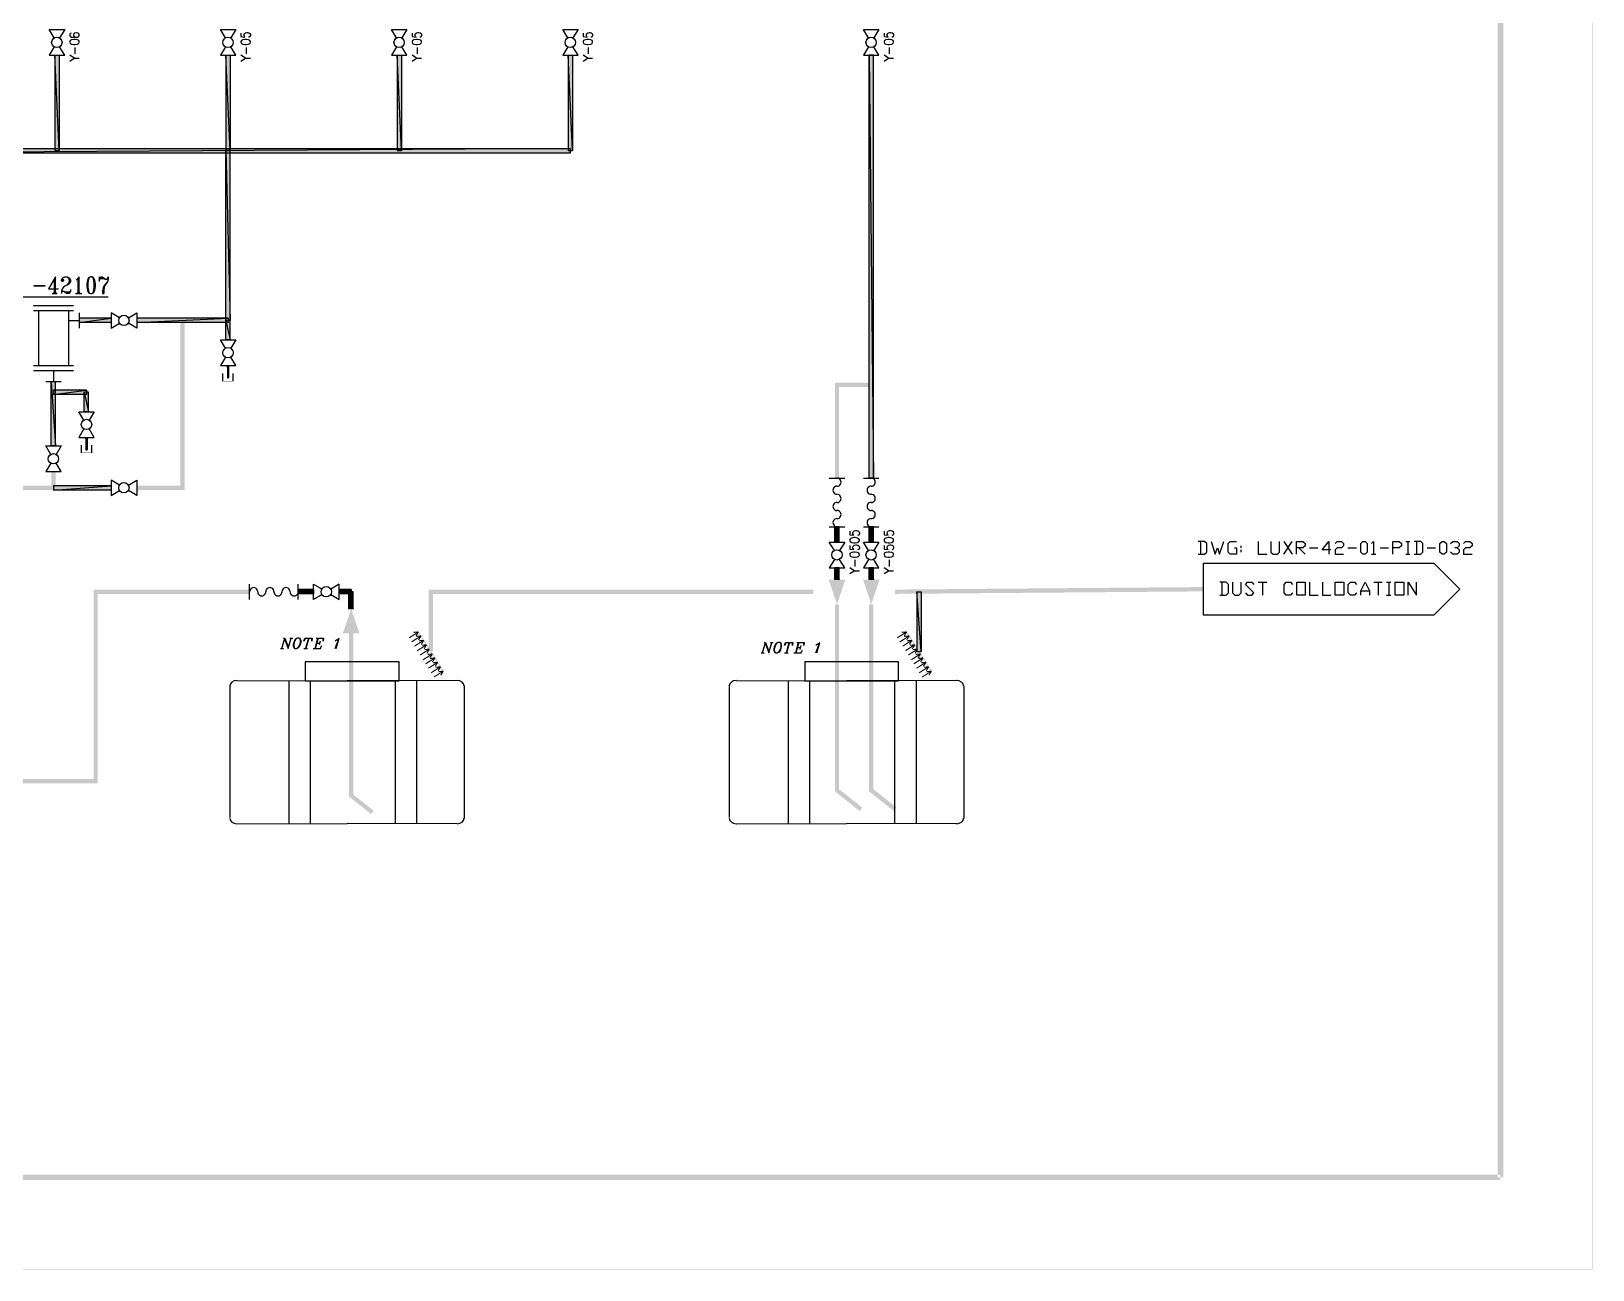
# Model space of a CAD drawing. Header units: inches. Extents: x 1 to 908, y 1 to 642.
# Drawn here: x 543.2 to 908.1, y 0.5 to 290 of the extents above; entities that cross this region are included whole.
import ezdxf

# ---------------------------------------------------------------- set-up
doc = ezdxf.new("R2010")
doc.units = ezdxf.units.IN
doc.header["$MEASUREMENT"] = 0
doc.layers.add('PDF_Geometry', color=7, linetype='Continuous')
doc.layers.add('PDF_Solid Fills', color=30, linetype='Continuous')

msp = doc.modelspace()

# ---------------------------------------------------------------- hatches: boundary and pattern name
at = {"layer": 'PDF_Solid Fills', "transparency": 33554559}
h = msp.add_hatch(color=7, dxfattribs=at)
h.paths.add_polyline_path([(907.93, 642.15), (907.93, 0.73), (908.12, 642.15)])
h.paths.add_polyline_path([(907.93, 0.73), (908.12, 642.15), (908.12, 0.54)])
h = msp.add_hatch(color=7, dxfattribs=at)
h.paths.add_polyline_path([(886.53, 21.48), (886.53, 22.77), (21.7, 21.48)])
h.paths.add_polyline_path([(886.53, 22.77), (21.7, 21.48), (23, 22.77)])
h.paths.add_polyline_path([(21.7, 21.48), (23, 22.77), (21.7, 621.21)])
h.paths.add_polyline_path([(23, 22.77), (21.7, 621.21), (23, 619.92)])
h.paths.add_polyline_path([(21.7, 621.21), (23, 619.92), (887.18, 621.21)])
h.paths.add_polyline_path([(23, 619.92), (887.18, 621.21), (885.89, 619.92)])
h.paths.add_polyline_path([(887.18, 621.21), (885.89, 619.92), (887.18, 22.12)])
h.paths.add_polyline_path([(885.89, 619.92), (887.18, 22.12), (885.89, 22.12)])
h = msp.add_hatch(color=256, dxfattribs=at)
h.paths.add_polyline_path([(548.69, 262.08), (549.7, 262.08), (548.69, 284.37)])
h.paths.add_polyline_path([(549.7, 262.08), (548.69, 284.37), (549.7, 284.37)])
h = msp.add_hatch(color=256, dxfattribs=at)
h.paths.add_polyline_path([(588.69, 262.08), (589.69, 262.08), (588.69, 284.37)])
h.paths.add_polyline_path([(589.69, 262.08), (588.69, 284.37), (589.69, 284.37)])
h = msp.add_hatch(color=256, dxfattribs=at)
h.paths.add_polyline_path([(628.69, 262.08), (629.69, 262.08), (628.69, 284.37)])
h.paths.add_polyline_path([(629.69, 262.08), (628.69, 284.37), (629.69, 284.37)])
h = msp.add_hatch(color=256, dxfattribs=at)
h.paths.add_polyline_path([(668.68, 262.08), (669.69, 262.08), (668.68, 284.37)])
h.paths.add_polyline_path([(669.69, 262.08), (668.68, 284.37), (669.69, 284.37)])
h = msp.add_hatch(color=256, dxfattribs=at)
h.paths.add_polyline_path([(740.01, 284.37), (739, 284.37), (740.01, 185.54)])
h.paths.add_polyline_path([(739, 284.37), (740.01, 185.54), (739, 185.54)])
h = msp.add_hatch(color=256, dxfattribs=at)
h.paths.add_polyline_path([(669.17, 261.56), (669.17, 262.56), (509.18, 261.56)])
h.paths.add_polyline_path([(669.17, 262.56), (509.18, 261.56), (509.18, 262.56)])
h = msp.add_hatch(color=256, dxfattribs=at)
h.paths.add_polyline_path([(589.69, 262.08), (588.69, 262.08), (589.69, 222.37)])
h.paths.add_polyline_path([(588.69, 262.08), (589.69, 222.37), (588.69, 222.37)])
h.paths.add_polyline_path([(589.69, 222.37), (588.69, 222.37), (589.69, 217.84)])
h.paths.add_polyline_path([(588.69, 222.37), (589.69, 217.84), (588.69, 217.84)])
h = msp.add_hatch(color=256, dxfattribs=at)
h.paths.add_polyline_path([(554.39, 222.89), (554.39, 221.88), (561.83, 222.89)])
h.paths.add_polyline_path([(554.39, 221.88), (561.83, 222.89), (561.83, 221.88)])
h = msp.add_hatch(color=256, dxfattribs=at)
h.paths.add_polyline_path([(567.85, 222.89), (567.85, 221.88), (589.17, 222.89)])
h.paths.add_polyline_path([(567.85, 221.88), (589.17, 222.89), (589.17, 221.88)])
h = msp.add_hatch(color=256, dxfattribs=at)
h.paths.add_polyline_path([(567.85, 183.76), (567.85, 182.76), (578.01, 183.76)])
h.paths.add_polyline_path([(567.85, 182.76), (578.01, 183.76), (579.01, 182.76)])
h.paths.add_polyline_path([(578.01, 183.76), (579.01, 182.76), (578.01, 222.37)])
h.paths.add_polyline_path([(579.01, 182.76), (578.01, 222.37), (579.01, 222.37)])
h = msp.add_hatch(color=256, dxfattribs=at)
h.paths.add_polyline_path([(589.05, 208.97), (589.3, 208.97), (589.05, 211.82)])
h.paths.add_polyline_path([(589.3, 208.97), (589.05, 211.82), (589.3, 211.82)])
h = msp.add_hatch(color=256, dxfattribs=at)
h.paths.add_polyline_path([(548.85, 208.07), (547.85, 208.07), (548.85, 193.05)])
h.paths.add_polyline_path([(547.85, 208.07), (548.85, 193.05), (547.85, 193.05)])
h = msp.add_hatch(color=7, dxfattribs=at)
h.paths.add_polyline_path([(590.44, 210.01), (590.31, 210.01), (590.44, 208.13)])
h.paths.add_polyline_path([(590.31, 210.01), (590.44, 208.13), (590.31, 208.26)])
h.paths.add_polyline_path([(590.44, 208.13), (590.31, 208.26), (587.91, 208.13)])
h.paths.add_polyline_path([(590.31, 208.26), (587.91, 208.13), (588.04, 208.26)])
h.paths.add_polyline_path([(587.91, 208.13), (588.04, 208.26), (587.91, 210.01)])
h.paths.add_polyline_path([(588.04, 208.26), (587.91, 210.01), (588.04, 210.01)])
h = msp.add_hatch(color=256, dxfattribs=at)
h.paths.add_polyline_path([(548.37, 206.09), (548.37, 205.09), (556.1, 206.09)])
h.paths.add_polyline_path([(548.37, 205.09), (556.1, 206.09), (556.1, 205.09)])
h = msp.add_hatch(color=256, dxfattribs=at)
h.paths.add_polyline_path([(556.59, 205.61), (555.58, 205.61), (556.59, 201.04)])
h.paths.add_polyline_path([(555.58, 205.61), (556.59, 201.04), (555.58, 201.04)])
h = msp.add_hatch(color=256, dxfattribs=at)
h.paths.add_polyline_path([(739.49, 206.8), (739.49, 207.81), (731.98, 206.8)])
h.paths.add_polyline_path([(739.49, 207.81), (731.98, 206.8), (731.01, 207.81)])
h.paths.add_polyline_path([(731.98, 206.8), (731.01, 207.81), (731.98, 185.54)])
h.paths.add_polyline_path([(731.01, 207.81), (731.98, 185.54), (731.01, 185.54)])
h = msp.add_hatch(color=256, dxfattribs=at)
h.paths.add_polyline_path([(555.97, 192.18), (556.23, 192.18), (555.97, 195.06)])
h.paths.add_polyline_path([(556.23, 192.18), (555.97, 195.06), (556.23, 195.06)])
h = msp.add_hatch(color=7, dxfattribs=at)
h.paths.add_polyline_path([(557.36, 193.21), (557.24, 193.21), (557.36, 191.37)])
h.paths.add_polyline_path([(557.24, 193.21), (557.36, 191.37), (557.24, 191.47)])
h.paths.add_polyline_path([(557.36, 191.37), (557.24, 191.47), (554.84, 191.37)])
h.paths.add_polyline_path([(557.24, 191.47), (554.84, 191.37), (554.97, 191.47)])
h.paths.add_polyline_path([(554.84, 191.37), (554.97, 191.47), (554.84, 193.21)])
h.paths.add_polyline_path([(554.97, 191.47), (554.84, 193.21), (554.97, 193.21)])
h = msp.add_hatch(color=256, dxfattribs=at)
h.paths.add_polyline_path([(548.85, 187.06), (547.85, 187.06), (548.85, 182.76)])
h.paths.add_polyline_path([(547.85, 187.06), (548.85, 182.76), (547.85, 183.76)])
h.paths.add_polyline_path([(548.85, 182.76), (547.85, 183.76), (535.65, 182.76)])
h.paths.add_polyline_path([(547.85, 183.76), (535.65, 182.76), (535.65, 183.76)])
h = msp.add_hatch(color=256, dxfattribs=at)
h.paths.add_polyline_path([(548.37, 183.76), (548.37, 182.76), (561.83, 183.76)])
h.paths.add_polyline_path([(548.37, 182.76), (561.83, 183.76), (561.83, 182.76)])
h = msp.add_hatch(color=256, dxfattribs=at)
h.paths.add_polyline_path([(731.98, 174.19), (731.01, 174.19), (731.98, 170.59)])
h.paths.add_polyline_path([(731.01, 174.19), (731.98, 170.59), (731.01, 170.59)])
h = msp.add_hatch(color=256, dxfattribs=at)
h.paths.add_polyline_path([(740.01, 174.19), (739, 174.19), (740.01, 170.59)])
h.paths.add_polyline_path([(739, 174.19), (740.01, 170.59), (739, 170.59)])
h = msp.add_hatch(color=256, dxfattribs=at)
h.paths.add_polyline_path([(731.98, 164.57), (731.01, 164.57), (731.98, 161.82)])
h.paths.add_polyline_path([(731.01, 164.57), (731.98, 161.82), (731.01, 161.82)])
h = msp.add_hatch(color=256, dxfattribs=at)
h.paths.add_polyline_path([(740.01, 164.57), (739, 164.57), (740.01, 161.82)])
h.paths.add_polyline_path([(739, 164.57), (740.01, 161.82), (739, 161.82)])
h = msp.add_hatch(color=256, dxfattribs=at)
h.paths.add_polyline_path([(594.22, 158.49), (594.22, 159.49), (558.72, 158.49)])
h.paths.add_polyline_path([(594.22, 159.49), (558.72, 158.49), (557.75, 159.49)])
h.paths.add_polyline_path([(558.72, 158.49), (557.75, 159.49), (558.72, 114.25)])
h.paths.add_polyline_path([(557.75, 159.49), (558.72, 114.25), (557.75, 115.26)])
h.paths.add_polyline_path([(558.72, 114.25), (557.75, 115.26), (414.11, 114.25)])
h.paths.add_polyline_path([(557.75, 115.26), (414.11, 114.25), (415.11, 115.26)])
h.paths.add_polyline_path([(414.11, 114.25), (415.11, 115.26), (414.11, 124.77)])
h.paths.add_polyline_path([(415.11, 115.26), (414.11, 124.77), (415.11, 124.77)])
h = msp.add_hatch(color=256, dxfattribs=at)
h.paths.add_polyline_path([(605.58, 159.49), (605.58, 158.49), (609.17, 159.49)])
h.paths.add_polyline_path([(605.58, 158.49), (609.17, 159.49), (609.17, 158.49)])
h = msp.add_hatch(color=256, dxfattribs=at)
h.paths.add_polyline_path([(615.16, 159.49), (615.16, 158.49), (617.94, 159.49)])
h.paths.add_polyline_path([(615.16, 158.49), (617.94, 159.49), (617.94, 158.49)])
h = msp.add_hatch(color=256, dxfattribs=at)
h.paths.add_polyline_path([(618.43, 158.98), (617.43, 158.98), (618.43, 155.03)])
h.paths.add_polyline_path([(617.43, 158.98), (618.43, 155.03), (617.43, 155.03)])
h = msp.add_hatch(color=40, dxfattribs=at)
h.paths.add_polyline_path([(636.07, 145.03), (637.07, 145.03), (636.07, 159.49)])
h.paths.add_polyline_path([(637.07, 145.03), (636.07, 159.49), (637.07, 158.49)])
h.paths.add_polyline_path([(636.07, 159.49), (637.07, 158.49), (725.96, 159.49)])
h.paths.add_polyline_path([(637.07, 158.49), (725.96, 159.49), (725.96, 158.49)])
h = msp.add_hatch(color=40, dxfattribs=at)
h.paths.add_polyline_path([(745.02, 159.49), (745.06, 158.49), (817.02, 160.08)])
h.paths.add_polyline_path([(745.06, 158.49), (817.02, 160.08), (817.02, 159.07)])
h = msp.add_hatch(color=40, dxfattribs=at)
h.paths.add_polyline_path([(750.17, 145.03), (751.17, 145.03), (750.17, 158.98)])
h.paths.add_polyline_path([(751.17, 145.03), (750.17, 158.98), (751.17, 158.98)])
h = msp.add_hatch(color=256, dxfattribs=at)
h.paths.add_polyline_path([(736.77, 107.75), (737.39, 108.53), (731.01, 112.34)])
h.paths.add_polyline_path([(737.39, 108.53), (731.01, 112.34), (731.98, 112.83)])
h.paths.add_polyline_path([(731.01, 112.34), (731.98, 112.83), (731.01, 156.03)])
h.paths.add_polyline_path([(731.98, 112.83), (731.01, 156.03), (731.98, 156.03)])
h = msp.add_hatch(color=256, dxfattribs=at)
h.paths.add_polyline_path([(744.76, 107.75), (745.38, 108.53), (739, 112.34)])
h.paths.add_polyline_path([(745.38, 108.53), (739, 112.34), (740.01, 112.83)])
h.paths.add_polyline_path([(739, 112.34), (740.01, 112.83), (739, 156.03)])
h.paths.add_polyline_path([(740.01, 112.83), (739, 156.03), (740.01, 156.03)])
h = msp.add_hatch(color=4, dxfattribs=at)
h.paths.add_polyline_path([(631.44, 148.33), (631.57, 148.1), (633.61, 149.72)])
h.paths.add_polyline_path([(631.57, 148.1), (633.61, 149.72), (633.74, 149.49)])
h = msp.add_hatch(color=4, dxfattribs=at)
h.paths.add_polyline_path([(632.54, 149.62), (632.57, 149.36), (633.67, 149.72)])
h.paths.add_polyline_path([(632.57, 149.36), (633.67, 149.72), (633.7, 149.46)])
h = msp.add_hatch(color=4, dxfattribs=at)
h.paths.add_polyline_path([(632.99, 148.72), (633.22, 148.59), (633.57, 149.66)])
h.paths.add_polyline_path([(633.22, 148.59), (633.57, 149.66), (633.77, 149.53)])
h = msp.add_hatch(color=4, dxfattribs=at)
h.paths.add_polyline_path([(639.37, 140.37), (639.59, 140.5), (633.57, 149.53)])
h.paths.add_polyline_path([(639.59, 140.5), (633.57, 149.53), (633.77, 149.66)])
h = msp.add_hatch(color=4, dxfattribs=at)
h.paths.add_polyline_path([(745.51, 148.33), (745.64, 148.1), (747.71, 149.72)])
h.paths.add_polyline_path([(745.64, 148.1), (747.71, 149.72), (747.84, 149.49)])
h = msp.add_hatch(color=4, dxfattribs=at)
h.paths.add_polyline_path([(746.64, 149.62), (746.67, 149.36), (747.74, 149.72)])
h.paths.add_polyline_path([(746.67, 149.36), (747.74, 149.72), (747.77, 149.46)])
h = msp.add_hatch(color=4, dxfattribs=at)
h.paths.add_polyline_path([(747.09, 148.72), (747.29, 148.59), (747.64, 149.66)])
h.paths.add_polyline_path([(747.29, 148.59), (747.64, 149.66), (747.87, 149.53)])
h = msp.add_hatch(color=4, dxfattribs=at)
h.paths.add_polyline_path([(753.47, 140.37), (753.66, 140.5), (747.64, 149.53)])
h.paths.add_polyline_path([(753.66, 140.5), (747.64, 149.53), (747.87, 149.66)])
h = msp.add_hatch(color=256, dxfattribs=at)
h.paths.add_polyline_path([(618.43, 149.24), (617.43, 149.24), (618.43, 111.6)])
h.paths.add_polyline_path([(617.43, 149.24), (618.43, 111.6), (617.43, 111.15)])
h.paths.add_polyline_path([(618.43, 111.6), (617.43, 111.15), (623.22, 107.81)])
h.paths.add_polyline_path([(617.43, 111.15), (623.22, 107.81), (622.6, 107.04)])
h = msp.add_hatch(color=4, dxfattribs=at)
h.paths.add_polyline_path([(632.02, 147.39), (632.15, 147.16), (634.19, 148.75)])
h.paths.add_polyline_path([(632.15, 147.16), (634.19, 148.75), (634.35, 148.56)])
h = msp.add_hatch(color=4, dxfattribs=at)
h.paths.add_polyline_path([(632.67, 146.36), (632.8, 146.16), (634.84, 147.75)])
h.paths.add_polyline_path([(632.8, 146.16), (634.84, 147.75), (635, 147.52)])
h = msp.add_hatch(color=4, dxfattribs=at)
h.paths.add_polyline_path([(633.15, 148.69), (633.19, 148.43), (634.25, 148.78)])
h.paths.add_polyline_path([(633.19, 148.43), (634.25, 148.78), (634.29, 148.52)])
h = msp.add_hatch(color=4, dxfattribs=at)
h.paths.add_polyline_path([(633.31, 145.32), (633.44, 145.09), (635.52, 146.71)])
h.paths.add_polyline_path([(633.44, 145.09), (635.52, 146.71), (635.64, 146.48)])
h = msp.add_hatch(color=4, dxfattribs=at)
h.paths.add_polyline_path([(633.57, 147.78), (633.8, 147.65), (634.16, 148.72)])
h.paths.add_polyline_path([(633.8, 147.65), (634.16, 148.72), (634.38, 148.59)])
h = msp.add_hatch(color=4, dxfattribs=at)
h.paths.add_polyline_path([(633.8, 147.65), (633.83, 147.39), (634.9, 147.75)])
h.paths.add_polyline_path([(633.83, 147.39), (634.9, 147.75), (634.93, 147.52)])
h = msp.add_hatch(color=4, dxfattribs=at)
h.paths.add_polyline_path([(634.22, 146.74), (634.45, 146.61), (634.8, 147.71)])
h.paths.add_polyline_path([(634.45, 146.61), (634.8, 147.71), (635.03, 147.59)])
h = msp.add_hatch(color=4, dxfattribs=at)
h.paths.add_polyline_path([(634.45, 146.61), (634.48, 146.36), (635.58, 146.71)])
h.paths.add_polyline_path([(634.48, 146.36), (635.58, 146.71), (635.58, 146.45)])
h = msp.add_hatch(color=4, dxfattribs=at)
h.paths.add_polyline_path([(634.9, 145.71), (635.09, 145.58), (635.48, 146.65)])
h.paths.add_polyline_path([(635.09, 145.58), (635.48, 146.65), (635.68, 146.52)])
h = msp.add_hatch(color=4, dxfattribs=at)
h.paths.add_polyline_path([(746.09, 147.39), (746.25, 147.16), (748.29, 148.75)])
h.paths.add_polyline_path([(746.25, 147.16), (748.29, 148.75), (748.42, 148.56)])
h = msp.add_hatch(color=4, dxfattribs=at)
h.paths.add_polyline_path([(746.74, 146.36), (746.9, 146.16), (748.94, 147.75)])
h.paths.add_polyline_path([(746.9, 146.16), (748.94, 147.75), (749.07, 147.52)])
h = msp.add_hatch(color=4, dxfattribs=at)
h.paths.add_polyline_path([(747.22, 148.69), (747.26, 148.43), (748.36, 148.78)])
h.paths.add_polyline_path([(747.26, 148.43), (748.36, 148.78), (748.39, 148.52)])
h = msp.add_hatch(color=4, dxfattribs=at)
h.paths.add_polyline_path([(747.42, 145.32), (747.55, 145.09), (749.59, 146.71)])
h.paths.add_polyline_path([(747.55, 145.09), (749.59, 146.71), (749.75, 146.48)])
h = msp.add_hatch(color=4, dxfattribs=at)
h.paths.add_polyline_path([(747.68, 147.78), (747.87, 147.65), (748.26, 148.72)])
h.paths.add_polyline_path([(747.87, 147.65), (748.26, 148.72), (748.45, 148.59)])
h = msp.add_hatch(color=4, dxfattribs=at)
h.paths.add_polyline_path([(747.87, 147.65), (747.9, 147.39), (749, 147.75)])
h.paths.add_polyline_path([(747.9, 147.39), (749, 147.75), (749.04, 147.52)])
h = msp.add_hatch(color=4, dxfattribs=at)
h.paths.add_polyline_path([(748.32, 146.74), (748.55, 146.61), (748.91, 147.71)])
h.paths.add_polyline_path([(748.55, 146.61), (748.91, 147.71), (749.1, 147.59)])
h = msp.add_hatch(color=4, dxfattribs=at)
h.paths.add_polyline_path([(748.55, 146.61), (748.58, 146.36), (749.65, 146.71)])
h.paths.add_polyline_path([(748.58, 146.36), (749.65, 146.71), (749.68, 146.45)])
h = msp.add_hatch(color=4, dxfattribs=at)
h.paths.add_polyline_path([(748.97, 145.71), (749.2, 145.58), (749.55, 146.65)])
h.paths.add_polyline_path([(749.2, 145.58), (749.55, 146.65), (749.78, 146.52)])
h = msp.add_hatch(color=4, dxfattribs=at)
h.paths.add_polyline_path([(633.96, 144.28), (634.09, 144.09), (636.16, 145.68)])
h.paths.add_polyline_path([(634.09, 144.09), (636.16, 145.68), (636.29, 145.45)])
h = msp.add_hatch(color=4, dxfattribs=at)
h.paths.add_polyline_path([(634.67, 143.18), (634.8, 142.96), (636.87, 144.58)])
h.paths.add_polyline_path([(634.8, 142.96), (636.87, 144.58), (637, 144.35)])
h = msp.add_hatch(color=4, dxfattribs=at)
h.paths.add_polyline_path([(635.09, 145.58), (635.13, 145.32), (636.23, 145.71)])
h.paths.add_polyline_path([(635.13, 145.32), (636.23, 145.71), (636.23, 145.45)])
h = msp.add_hatch(color=4, dxfattribs=at)
h.paths.add_polyline_path([(635.26, 142.25), (635.42, 142.02), (637.46, 143.64)])
h.paths.add_polyline_path([(635.42, 142.02), (637.46, 143.64), (637.59, 143.41)])
h = msp.add_hatch(color=4, dxfattribs=at)
h.paths.add_polyline_path([(635.55, 144.67), (635.74, 144.54), (636.13, 145.64)])
h.paths.add_polyline_path([(635.74, 144.54), (636.13, 145.64), (636.32, 145.51)])
h = msp.add_hatch(color=4, dxfattribs=at)
h.paths.add_polyline_path([(635.81, 144.48), (635.84, 144.22), (636.91, 144.58)])
h.paths.add_polyline_path([(635.84, 144.22), (636.91, 144.58), (636.94, 144.35)])
h = msp.add_hatch(color=4, dxfattribs=at)
h.paths.add_polyline_path([(635.9, 141.21), (636.07, 141.02), (638.1, 142.6)])
h.paths.add_polyline_path([(636.07, 141.02), (638.1, 142.6), (638.23, 142.37)])
h = msp.add_hatch(color=4, dxfattribs=at)
h.paths.add_polyline_path([(636.23, 143.57), (636.45, 143.44), (636.81, 144.51)])
h.paths.add_polyline_path([(636.45, 143.44), (636.81, 144.51), (637.04, 144.38)])
h = msp.add_hatch(color=4, dxfattribs=at)
h.paths.add_polyline_path([(636.39, 143.54), (636.42, 143.28), (637.52, 143.64)])
h.paths.add_polyline_path([(636.42, 143.28), (637.52, 143.64), (637.52, 143.38)])
h = msp.add_hatch(color=4, dxfattribs=at)
h.paths.add_polyline_path([(636.84, 142.63), (637.04, 142.5), (637.42, 143.57)])
h.paths.add_polyline_path([(637.04, 142.5), (637.42, 143.57), (637.62, 143.44)])
h = msp.add_hatch(color=4, dxfattribs=at)
h.paths.add_polyline_path([(637.04, 142.5), (637.07, 142.25), (638.17, 142.63)])
h.paths.add_polyline_path([(637.07, 142.25), (638.17, 142.63), (638.17, 142.37)])
h = msp.add_hatch(color=4, dxfattribs=at)
h.paths.add_polyline_path([(637.49, 141.6), (637.68, 141.47), (638.07, 142.57)])
h.paths.add_polyline_path([(637.68, 141.47), (638.07, 142.57), (638.27, 142.44)])
h = msp.add_hatch(color=4, dxfattribs=at)
h.paths.add_polyline_path([(748.06, 144.28), (748.19, 144.09), (750.23, 145.68)])
h.paths.add_polyline_path([(748.19, 144.09), (750.23, 145.68), (750.39, 145.45)])
h = msp.add_hatch(color=4, dxfattribs=at)
h.paths.add_polyline_path([(748.78, 143.18), (748.91, 142.96), (750.94, 144.58)])
h.paths.add_polyline_path([(748.91, 142.96), (750.94, 144.58), (751.07, 144.35)])
h = msp.add_hatch(color=4, dxfattribs=at)
h.paths.add_polyline_path([(749.2, 145.58), (749.23, 145.32), (750.3, 145.71)])
h.paths.add_polyline_path([(749.23, 145.32), (750.3, 145.71), (750.33, 145.45)])
h = msp.add_hatch(color=4, dxfattribs=at)
h.paths.add_polyline_path([(749.36, 142.25), (749.49, 142.02), (751.56, 143.64)])
h.paths.add_polyline_path([(749.49, 142.02), (751.56, 143.64), (751.69, 143.41)])
h = msp.add_hatch(color=4, dxfattribs=at)
h.paths.add_polyline_path([(749.62, 144.67), (749.84, 144.54), (750.2, 145.64)])
h.paths.add_polyline_path([(749.84, 144.54), (750.2, 145.64), (750.43, 145.51)])
h = msp.add_hatch(color=4, dxfattribs=at)
h.paths.add_polyline_path([(749.88, 144.48), (749.91, 144.22), (751.01, 144.58)])
h.paths.add_polyline_path([(749.91, 144.22), (751.01, 144.58), (751.04, 144.35)])
h = msp.add_hatch(color=4, dxfattribs=at)
h.paths.add_polyline_path([(750.01, 141.21), (750.14, 141.02), (752.21, 142.6)])
h.paths.add_polyline_path([(750.14, 141.02), (752.21, 142.6), (752.34, 142.37)])
h = msp.add_hatch(color=4, dxfattribs=at)
h.paths.add_polyline_path([(750.33, 143.57), (750.56, 143.44), (750.91, 144.51)])
h.paths.add_polyline_path([(750.56, 143.44), (750.91, 144.51), (751.11, 144.38)])
h = msp.add_hatch(color=4, dxfattribs=at)
h.paths.add_polyline_path([(750.49, 143.54), (750.52, 143.28), (751.59, 143.64)])
h.paths.add_polyline_path([(750.52, 143.28), (751.59, 143.64), (751.62, 143.38)])
h = msp.add_hatch(color=4, dxfattribs=at)
h.paths.add_polyline_path([(750.91, 142.63), (751.14, 142.5), (751.49, 143.57)])
h.paths.add_polyline_path([(751.14, 142.5), (751.49, 143.57), (751.72, 143.44)])
h = msp.add_hatch(color=4, dxfattribs=at)
h.paths.add_polyline_path([(751.14, 142.5), (751.17, 142.25), (752.24, 142.63)])
h.paths.add_polyline_path([(751.17, 142.25), (752.24, 142.63), (752.27, 142.37)])
h = msp.add_hatch(color=4, dxfattribs=at)
h.paths.add_polyline_path([(751.56, 141.6), (751.79, 141.47), (752.14, 142.57)])
h.paths.add_polyline_path([(751.79, 141.47), (752.14, 142.57), (752.37, 142.44)])
h = msp.add_hatch(color=4, dxfattribs=at)
h.paths.add_polyline_path([(636.58, 140.17), (636.71, 139.95), (638.75, 141.57)])
h.paths.add_polyline_path([(636.71, 139.95), (638.75, 141.57), (638.88, 141.34)])
h = msp.add_hatch(color=4, dxfattribs=at)
h.paths.add_polyline_path([(637.23, 139.14), (637.36, 138.94), (639.4, 140.53)])
h.paths.add_polyline_path([(637.36, 138.94), (639.4, 140.53), (639.53, 140.34)])
h = msp.add_hatch(color=4, dxfattribs=at)
h.paths.add_polyline_path([(637.72, 141.47), (637.72, 141.21), (638.82, 141.57)])
h.paths.add_polyline_path([(637.72, 141.21), (638.82, 141.57), (638.85, 141.34)])
h = msp.add_hatch(color=4, dxfattribs=at)
h.paths.add_polyline_path([(638.14, 140.56), (638.36, 140.43), (638.72, 141.5)])
h.paths.add_polyline_path([(638.36, 140.43), (638.72, 141.5), (638.95, 141.37)])
h = msp.add_hatch(color=4, dxfattribs=at)
h.paths.add_polyline_path([(638.36, 140.43), (638.36, 140.17), (639.46, 140.56)])
h.paths.add_polyline_path([(638.36, 140.17), (639.46, 140.56), (639.5, 140.3)])
h = msp.add_hatch(color=4, dxfattribs=at)
h.paths.add_polyline_path([(638.78, 139.53), (639.01, 139.4), (639.37, 140.5)])
h.paths.add_polyline_path([(639.01, 139.4), (639.37, 140.5), (639.59, 140.37)])
h = msp.add_hatch(color=4, dxfattribs=at)
h.paths.add_polyline_path([(750.65, 140.17), (750.78, 139.95), (752.85, 141.57)])
h.paths.add_polyline_path([(750.78, 139.95), (752.85, 141.57), (752.98, 141.34)])
h = msp.add_hatch(color=4, dxfattribs=at)
h.paths.add_polyline_path([(751.3, 139.14), (751.43, 138.94), (753.5, 140.53)])
h.paths.add_polyline_path([(751.43, 138.94), (753.5, 140.53), (753.63, 140.34)])
h = msp.add_hatch(color=4, dxfattribs=at)
h.paths.add_polyline_path([(751.79, 141.47), (751.82, 141.21), (752.92, 141.57)])
h.paths.add_polyline_path([(751.82, 141.21), (752.92, 141.57), (752.92, 141.34)])
h = msp.add_hatch(color=4, dxfattribs=at)
h.paths.add_polyline_path([(752.24, 140.56), (752.43, 140.43), (752.82, 141.5)])
h.paths.add_polyline_path([(752.43, 140.43), (752.82, 141.5), (753.02, 141.37)])
h = msp.add_hatch(color=4, dxfattribs=at)
h.paths.add_polyline_path([(752.43, 140.43), (752.47, 140.17), (753.57, 140.56)])
h.paths.add_polyline_path([(752.47, 140.17), (753.57, 140.56), (753.57, 140.3)])
h = msp.add_hatch(color=4, dxfattribs=at)
h.paths.add_polyline_path([(752.89, 139.53), (753.08, 139.4), (753.47, 140.5)])
h.paths.add_polyline_path([(753.08, 139.4), (753.47, 140.5), (753.66, 140.37)])
h = msp.add_hatch(color=7, dxfattribs=at)
h.paths.add_polyline_path([(907.93, 0.73), (0.96, 0.73), (908.12, 0.54)])
h.paths.add_polyline_path([(0.96, 0.73), (908.12, 0.54), (0.77, 0.54)])

# ---------------------------------------------------------------- linework, layer by layer
at = {"layer": 'PDF_Geometry', "lineweight": 25}
for points in [[(548.56, 288.39), (547.37, 290.36), (550.99, 290.36), (549.79, 288.39)], [(552.51, 289.55), (552.28, 289.45), (552.19, 289.23), (552.19, 289.03), (552.28, 288.81), (552.61, 288.61), (553.13, 288.55), (553.64, 288.55), (554.06, 288.61), (554.29, 288.81), (554.39, 289.03), (554.39, 289.13), (554.29, 289.39), (554.06, 289.55), (553.74, 289.61), (553.64, 289.61), (553.32, 289.55), (553.13, 289.39), (553.03, 289.13), (553.03, 289.03), (553.13, 288.81), (553.32, 288.61), (553.64, 288.55)], [(588.56, 288.39), (587.4, 290.36), (590.99, 290.36), (589.79, 288.39)], [(592.18, 289.55), (592.18, 288.71), (593.12, 288.61), (593.03, 288.71), (592.93, 288.97), (592.93, 289.23), (593.03, 289.45), (593.22, 289.61), (593.54, 289.71), (593.77, 289.71), (594.06, 289.61), (594.29, 289.45), (594.39, 289.23), (594.39, 288.97), (594.29, 288.71), (594.16, 288.61), (593.96, 288.55)], [(628.56, 288.39), (627.39, 290.36), (630.98, 290.36), (629.79, 288.39)], [(632.18, 289.55), (632.18, 288.71), (633.12, 288.61), (633.02, 288.71), (632.93, 288.97), (632.93, 289.23), (633.02, 289.45), (633.22, 289.61), (633.54, 289.71), (633.77, 289.71), (634.06, 289.61), (634.29, 289.45), (634.38, 289.23), (634.38, 288.97), (634.29, 288.71), (634.19, 288.61), (633.96, 288.55)], [(668.56, 288.39), (667.39, 290.36), (670.98, 290.36), (669.78, 288.39)], [(672.18, 289.55), (672.18, 288.71), (673.12, 288.61), (673.02, 288.71), (672.92, 288.97), (672.92, 289.23), (673.02, 289.45), (673.25, 289.61), (673.54, 289.71), (673.77, 289.71), (674.06, 289.61), (674.28, 289.45), (674.38, 289.23), (674.38, 288.97), (674.28, 288.71), (674.19, 288.61), (673.96, 288.55)], [(738.87, 288.39), (737.71, 290.36), (741.3, 290.36), (740.1, 288.39)], [(742.5, 289.55), (742.5, 288.71), (743.44, 288.61), (743.34, 288.71), (743.24, 288.97), (743.24, 289.23), (743.34, 289.45), (743.53, 289.61), (743.86, 289.71), (744.08, 289.71), (744.38, 289.61), (744.6, 289.45), (744.7, 289.23), (744.7, 288.97), (744.6, 288.71), (744.5, 288.61), (744.28, 288.55)], [(548.56, 286.35), (547.37, 284.37), (550.99, 284.37), (549.79, 286.35)], [(552.19, 287.38), (552.28, 287.12), (552.61, 286.96), (553.13, 286.86), (553.45, 286.86), (553.97, 286.96), (554.29, 287.12), (554.39, 287.38), (554.39, 287.54), (554.29, 287.77), (553.97, 287.96), (553.45, 288.03), (553.13, 288.03), (552.61, 287.96), (552.28, 287.77), (552.19, 287.54), (552.19, 287.38)], [(553.45, 284.7), (553.45, 286.18)], [(588.56, 286.35), (587.4, 284.37), (590.99, 284.37), (589.79, 286.35)], [(592.18, 287.38), (592.28, 287.12), (592.61, 286.96), (593.12, 286.86), (593.45, 286.86), (593.96, 286.96), (594.29, 287.12), (594.39, 287.38), (594.39, 287.54), (594.29, 287.77), (593.96, 287.96), (593.45, 288.03), (593.12, 288.03), (592.61, 287.96), (592.28, 287.77), (592.18, 287.54), (592.18, 287.38)], [(593.45, 284.7), (593.45, 286.18)], [(628.56, 286.35), (627.39, 284.37), (630.98, 284.37), (629.79, 286.35)], [(632.18, 287.38), (632.28, 287.12), (632.6, 286.96), (633.12, 286.86), (633.44, 286.86), (633.96, 286.96), (634.29, 287.12), (634.38, 287.38), (634.38, 287.54), (634.29, 287.77), (633.96, 287.96), (633.44, 288.03), (633.12, 288.03), (632.6, 287.96), (632.28, 287.77), (632.18, 287.54), (632.18, 287.38)], [(633.44, 284.7), (633.44, 286.18)], [(668.56, 286.35), (667.39, 284.37), (670.98, 284.37), (669.78, 286.35)], [(672.18, 287.38), (672.28, 287.12), (672.6, 286.96), (673.12, 286.86), (673.44, 286.86), (673.96, 286.96), (674.28, 287.12), (674.38, 287.38), (674.38, 287.54), (674.28, 287.77), (673.96, 287.96), (673.44, 288.03), (673.12, 288.03), (672.6, 287.96), (672.28, 287.77), (672.18, 287.54), (672.18, 287.38)], [(673.44, 284.7), (673.44, 286.18)], [(738.87, 286.35), (737.71, 284.37), (741.3, 284.37), (740.1, 286.35)], [(742.5, 287.38), (742.6, 287.12), (742.92, 286.96), (743.44, 286.86), (743.76, 286.86), (744.28, 286.96), (744.6, 287.12), (744.7, 287.38), (744.7, 287.54), (744.6, 287.77), (744.28, 287.96), (743.76, 288.03), (743.44, 288.03), (742.92, 287.96), (742.6, 287.77), (742.5, 287.54), (742.5, 287.38)], [(743.76, 284.7), (743.76, 286.18)], [(552.19, 283.01), (553.22, 283.69), (552.19, 284.34)], [(553.22, 283.69), (554.39, 283.69)], [(592.18, 283.01), (593.22, 283.69), (592.18, 284.34)], [(593.22, 283.69), (594.39, 283.69)], [(632.18, 283.01), (633.22, 283.69), (632.18, 284.34)], [(633.22, 283.69), (634.38, 283.69)], [(672.18, 283.01), (673.25, 283.69), (672.18, 284.34)], [(673.25, 283.69), (674.38, 283.69)], [(742.5, 283.01), (743.53, 283.69), (742.5, 284.34)], [(743.53, 283.69), (744.7, 283.69)], [(546.33, 230.36), (543.84, 230.36), (543.84, 230.52), (546.33, 230.52), (546.33, 230.36)], [(548.82, 228.71), (548.82, 232.56), (547.2, 229.81), (549.53, 229.81)], [(548.53, 232.01), (548.53, 228.71)], [(548.66, 232.18), (548.66, 228.87)], [(550.44, 232.01), (550.57, 232.01), (550.73, 231.82), (550.73, 231.62), (550.57, 231.46), (550.44, 231.46), (550.28, 231.62), (550.28, 231.82), (550.44, 232.18), (550.57, 232.37), (551.02, 232.56), (551.6, 232.56), (552.03, 232.37), (552.19, 232.18), (552.32, 231.82), (552.32, 231.46), (552.19, 231.07), (551.73, 230.72), (551.02, 230.36), (550.73, 230.17), (550.44, 229.81), (550.28, 229.26), (550.28, 228.71)], [(550.44, 231.82), (550.44, 231.62), (550.57, 231.62), (550.57, 231.82), (550.44, 231.82)], [(551.6, 232.56), (551.9, 232.37), (552.03, 231.82), (552.03, 231.46), (551.9, 231.07), (551.6, 230.72), (551.02, 230.36)], [(552.03, 232.18), (552.19, 231.82), (552.19, 231.46), (552.03, 231.07)], [(554.39, 228.71), (554.39, 232.56), (553.93, 232.01), (553.64, 231.82)], [(554.1, 232.18), (554.1, 228.71)], [(554.23, 232.18), (554.23, 228.87)], [(557.04, 232.56), (556.59, 232.37), (556.3, 231.82), (556.14, 230.91), (556.14, 230.36), (556.3, 229.42), (556.59, 228.87), (557.04, 228.71), (557.33, 228.71), (557.75, 228.87), (558.04, 229.42), (558.21, 230.36), (558.21, 230.91), (558.04, 231.82), (557.75, 232.37), (557.33, 232.56), (557.04, 232.56)], [(556.59, 232.18), (556.43, 231.82), (556.3, 231.07), (556.3, 230.17), (556.43, 229.42), (556.59, 229.07)], [(557.04, 232.56), (556.72, 232.37), (556.59, 232.01), (556.43, 231.07), (556.43, 230.17), (556.59, 229.26), (556.72, 228.87), (557.04, 228.71)], [(557.33, 228.71), (557.62, 228.87), (557.75, 229.26), (557.91, 230.17), (557.91, 231.07), (557.75, 232.01), (557.62, 232.37), (557.33, 232.56)], [(557.75, 229.07), (557.91, 229.42), (558.04, 230.17), (558.04, 231.07), (557.91, 231.82), (557.75, 232.18)], [(559.08, 232.56), (559.08, 231.46)], [(559.08, 231.82), (559.24, 232.18), (559.53, 232.56), (559.82, 232.56), (560.54, 232.01), (560.83, 232.01), (560.99, 232.18), (561.12, 232.56)], [(559.08, 231.82), (559.24, 232.01), (559.53, 232.18), (559.82, 232.18), (560.54, 232.01)], [(559.37, 232.18), (559.53, 232.37), (559.82, 232.37), (560.12, 232.18)], [(560.99, 231.46), (560.24, 230.52), (559.95, 229.97), (559.82, 229.42), (559.82, 228.71), (560.12, 228.71)], [(560.24, 230.36), (560.12, 229.97), (559.95, 229.42), (559.95, 228.71)], [(561.12, 232.56), (561.12, 232.01), (560.99, 231.46), (560.41, 230.52), (560.24, 230.17), (560.12, 229.42), (560.12, 228.71)], [(537.2, 227.94), (561.12, 227.94)], [(548.08, 228.71), (549.24, 228.71)], [(548.53, 228.87), (548.24, 228.71)], [(548.53, 229.07), (548.37, 228.71)], [(548.82, 229.07), (548.95, 228.71)], [(548.82, 228.87), (549.11, 228.71)], [(550.28, 229.07), (550.44, 229.26), (550.73, 229.26), (551.44, 229.07), (552.03, 229.07), (552.32, 229.26)], [(552.32, 229.62), (552.32, 229.26), (552.19, 228.87), (552.03, 228.71), (551.44, 228.71), (550.73, 229.26), (551.44, 228.87), (552.03, 228.87), (552.19, 229.07)], [(553.51, 228.71), (554.97, 228.71)], [(554.1, 228.87), (553.81, 228.71)], [(554.1, 229.07), (553.93, 228.71)], [(554.39, 229.07), (554.52, 228.71)], [(554.39, 228.87), (554.68, 228.71)], [(553.03, 225.8), (543.68, 225.8)], [(553.03, 224.64), (543.68, 224.64)], [(544.84, 224.64), (544.84, 211.76)], [(551.86, 224.64), (551.86, 211.76)], [(554.39, 224.18), (554.39, 220.56)], [(563.8, 222.98), (561.83, 224.18), (561.83, 220.56), (563.8, 221.76)], [(565.88, 222.98), (567.85, 224.18), (567.85, 220.56), (565.88, 221.76)], [(551.86, 222.37), (554.39, 222.37)], [(588.56, 215.87), (587.4, 217.84), (590.99, 217.84), (589.79, 215.87)], [(553.03, 211.76), (543.68, 211.76)], [(588.56, 213.79), (587.4, 211.82), (590.99, 211.82), (589.79, 213.79)], [(553.03, 210.59), (543.68, 210.59)], [(550.15, 208.07), (546.56, 208.07)], [(548.37, 210.59), (548.37, 208.07)], [(587.98, 208.2), (587.98, 210.01)], [(590.37, 208.2), (590.37, 210.01)], [(555.49, 199.07), (554.29, 201.04), (557.88, 201.04), (556.72, 199.07)], [(555.49, 197.03), (554.29, 195.06), (557.88, 195.06), (556.72, 197.03)], [(547.75, 191.08), (546.56, 193.05), (550.15, 193.05), (548.98, 191.08)], [(554.91, 191.43), (554.91, 193.21)], [(557.3, 191.43), (557.3, 193.21)], [(547.75, 189.04), (546.56, 187.06), (550.15, 187.06), (548.98, 189.04)], [(563.8, 183.89), (561.83, 185.06), (561.83, 181.47), (563.8, 182.66)], [(565.88, 183.89), (567.85, 185.06), (567.85, 181.47), (565.88, 182.66)], [(729.68, 185.54), (733.31, 185.54)], [(737.71, 185.54), (741.3, 185.54)], [(729.68, 174.19), (733.31, 174.19)], [(734.51, 173.12), (734.51, 172.28), (735.44, 172.21), (735.35, 172.28), (735.22, 172.53), (735.22, 172.79), (735.35, 173.05), (735.54, 173.21), (735.86, 173.28), (736.06, 173.28), (736.38, 173.21), (736.61, 173.05), (736.71, 172.79), (736.71, 172.53), (736.61, 172.28), (736.48, 172.21), (736.29, 172.11)], [(734.51, 170.95), (734.6, 170.69), (734.93, 170.53), (735.44, 170.43), (735.77, 170.43), (736.29, 170.53), (736.61, 170.69), (736.71, 170.95), (736.71, 171.11), (736.61, 171.37), (736.29, 171.53), (735.77, 171.63), (735.44, 171.63), (734.93, 171.53), (734.6, 171.37), (734.51, 171.11), (734.51, 170.95)], [(737.71, 174.19), (741.3, 174.19)], [(742.5, 173.12), (742.5, 172.28), (743.44, 172.21), (743.34, 172.28), (743.24, 172.53), (743.24, 172.79), (743.34, 173.05), (743.53, 173.21), (743.86, 173.28), (744.08, 173.28), (744.38, 173.21), (744.6, 173.05), (744.7, 172.79), (744.7, 172.53), (744.6, 172.28), (744.5, 172.21), (744.28, 172.11)], [(742.5, 170.95), (742.6, 170.69), (742.92, 170.53), (743.44, 170.43), (743.76, 170.43), (744.28, 170.53), (744.6, 170.69), (744.7, 170.95), (744.7, 171.11), (744.6, 171.37), (744.28, 171.53), (743.76, 171.63), (743.44, 171.63), (742.92, 171.53), (742.6, 171.37), (742.5, 171.11), (742.5, 170.95)], [(730.88, 168.62), (729.68, 170.59), (733.31, 170.59), (732.11, 168.62)], [(734.51, 169.78), (734.51, 168.94), (735.44, 168.85), (735.35, 168.94), (735.22, 169.17), (735.22, 169.43), (735.35, 169.69), (735.54, 169.85), (735.86, 169.95), (736.06, 169.95), (736.38, 169.85), (736.61, 169.69), (736.71, 169.43), (736.71, 169.17), (736.61, 168.94), (736.48, 168.85), (736.29, 168.75)], [(734.51, 167.58), (734.6, 167.32), (734.93, 167.16), (735.44, 167.1), (735.77, 167.1), (736.29, 167.16), (736.61, 167.32), (736.71, 167.58), (736.71, 167.75), (736.61, 168), (736.29, 168.17), (735.77, 168.26), (735.44, 168.26), (734.93, 168.17), (734.6, 168), (734.51, 167.75), (734.51, 167.58)], [(738.87, 168.62), (737.71, 170.59), (741.3, 170.59), (740.1, 168.62)], [(742.5, 169.78), (742.5, 168.94), (743.44, 168.85), (743.34, 168.94), (743.24, 169.17), (743.24, 169.43), (743.34, 169.69), (743.53, 169.85), (743.86, 169.95), (744.08, 169.95), (744.38, 169.85), (744.6, 169.69), (744.7, 169.43), (744.7, 169.17), (744.6, 168.94), (744.5, 168.85), (744.28, 168.75)], [(742.5, 167.58), (742.6, 167.32), (742.92, 167.16), (743.44, 167.1), (743.76, 167.1), (744.28, 167.16), (744.6, 167.32), (744.7, 167.58), (744.7, 167.75), (744.6, 168), (744.28, 168.17), (743.76, 168.26), (743.44, 168.26), (742.92, 168.17), (742.6, 168), (742.5, 167.75), (742.5, 167.58)], [(815.89, 167.75), (817.41, 167.75), (817.9, 168.23), (817.9, 170.24), (817.41, 170.72), (815.89, 170.72)], [(816.41, 170.72), (816.41, 167.75)], [(818.9, 170.72), (819.9, 167.75), (820.39, 169.23), (820.91, 167.75), (821.91, 170.72)], [(824.4, 169.23), (824.89, 169.23), (824.89, 167.75), (823.4, 167.75), (822.91, 168.23), (822.91, 170.24), (823.4, 170.72), (824.89, 170.72)], [(825.89, 169.75), (825.89, 169.23)], [(825.89, 168.75), (825.89, 168.23)], [(829.9, 170.72), (829.9, 167.75), (831.91, 167.75)], [(832.91, 170.72), (832.91, 168.23), (833.4, 167.75), (834.4, 167.75), (834.89, 168.23), (834.89, 170.72)], [(835.89, 167.75), (837.9, 170.72)], [(835.89, 170.72), (837.9, 167.75)], [(838.9, 167.75), (838.9, 170.72), (840.39, 170.72), (840.91, 170.24), (840.91, 169.75), (840.39, 169.23), (838.9, 169.23)], [(839.39, 169.23), (840.91, 167.75)], [(841.91, 169.23), (843.88, 169.23)], [(846.89, 168.75), (844.89, 168.75), (846.41, 170.72), (846.41, 167.75)], [(847.9, 170.24), (848.41, 170.72), (849.39, 170.72), (849.9, 170.24), (849.9, 169.75), (849.39, 169.23), (848.41, 169.23), (847.9, 168.75), (847.9, 167.75), (849.9, 167.75)], [(850.91, 169.23), (852.91, 169.23)], [(854.4, 167.75), (853.92, 168.23), (853.92, 170.24), (854.4, 170.72), (854.89, 170.72), (855.4, 170.24), (855.4, 168.23), (854.89, 167.75), (854.4, 167.75)], [(856.41, 170.24), (856.89, 170.72), (856.89, 167.75)], [(858.41, 169.23), (860.39, 169.23)], [(861.39, 167.75), (861.39, 170.72), (862.91, 170.72), (863.4, 170.24), (863.4, 169.75), (862.91, 169.23), (861.39, 169.23)], [(864.4, 170.72), (865.4, 170.72)], [(864.89, 170.72), (864.89, 167.75)], [(866.41, 167.75), (867.9, 167.75), (868.41, 168.23), (868.41, 170.24), (867.9, 170.72), (866.41, 170.72)], [(866.89, 170.72), (866.89, 167.75)], [(869.42, 169.23), (871.39, 169.23)], [(872.91, 167.75), (872.39, 168.23), (872.39, 170.24), (872.91, 170.72), (873.4, 170.72), (873.91, 170.24), (873.91, 168.23), (873.4, 167.75), (872.91, 167.75)], [(874.89, 170.24), (875.4, 170.72), (876.41, 170.72), (876.89, 170.24), (876.89, 169.75), (876.41, 169.23), (875.89, 169.23)], [(876.41, 169.23), (876.89, 168.75), (876.89, 168.23), (876.41, 167.75), (875.4, 167.75), (874.89, 168.23)], [(877.89, 170.24), (878.41, 170.72), (879.42, 170.72), (879.9, 170.24), (879.9, 169.75), (879.42, 169.23), (878.41, 169.23), (877.89, 168.75), (877.89, 167.75), (879.9, 167.75)], [(730.88, 166.55), (729.68, 164.57), (733.31, 164.57), (732.11, 166.55)], [(734.51, 163.25), (735.54, 163.89), (734.51, 164.57)], [(735.77, 164.9), (735.77, 166.42)], [(738.87, 166.55), (737.71, 164.57), (741.3, 164.57), (740.1, 166.55)], [(742.5, 163.25), (743.53, 163.89), (742.5, 164.57)], [(743.76, 164.9), (743.76, 166.42)], [(856.41, 167.75), (857.41, 167.75)], [(864.4, 167.75), (865.4, 167.75)], [(594.22, 157.2), (594.22, 160.79)], [(605.58, 157.2), (605.58, 160.79)], [(611.15, 158.36), (609.17, 157.2), (609.17, 160.79), (611.15, 159.62)], [(613.19, 158.36), (615.16, 157.2), (615.16, 160.79), (613.19, 159.62)], [(735.54, 163.89), (736.71, 163.89)], [(743.53, 163.89), (744.7, 163.89)], [(820.94, 158.2), (822.43, 158.2), (822.95, 158.72), (822.95, 160.69), (822.43, 161.21), (820.94, 161.21)], [(821.43, 161.21), (821.43, 158.2)], [(823.95, 161.21), (823.95, 158.72), (824.44, 158.2), (825.44, 158.2), (825.92, 158.72), (825.92, 161.21)], [(826.93, 158.72), (827.44, 158.2), (828.45, 158.2), (828.93, 158.72), (826.93, 160.69), (827.44, 161.21), (828.45, 161.21), (828.93, 160.69)], [(829.94, 161.21), (831.94, 161.21)], [(830.94, 161.21), (830.94, 158.2)], [(837.93, 158.72), (837.44, 158.2), (836.44, 158.2), (835.96, 158.72), (835.96, 160.69), (836.44, 161.21), (837.44, 161.21), (837.93, 160.69)], [(838.93, 158.2), (838.93, 161.21), (840.94, 161.21), (840.94, 158.2), (838.93, 158.2)], [(841.94, 161.21), (841.94, 158.2), (843.95, 158.2)], [(844.95, 161.21), (844.95, 158.2), (846.93, 158.2)], [(847.93, 158.2), (847.93, 161.21), (849.94, 161.21), (849.94, 158.2), (847.93, 158.2)], [(852.94, 158.72), (852.43, 158.2), (851.46, 158.2), (850.94, 158.72), (850.94, 160.69), (851.46, 161.21), (852.43, 161.21), (852.94, 160.69)], [(853.95, 158.2), (853.95, 159.2), (854.95, 161.21), (855.95, 159.2), (855.95, 158.2)], [(856.92, 161.21), (858.93, 161.21)], [(857.93, 161.21), (857.93, 158.2)], [(859.93, 161.21), (860.94, 161.21)], [(860.45, 161.21), (860.45, 158.2)], [(861.94, 158.2), (861.94, 161.21), (863.95, 161.21), (863.95, 158.2), (861.94, 158.2)], [(864.95, 158.2), (864.95, 161.21), (866.92, 158.2), (866.92, 161.21)], [(853.95, 159.2), (855.95, 159.2)], [(859.93, 158.2), (860.94, 158.2)], [(601.76, 145.74), (602.44, 148.17), (603.25, 146.1)], [(602.12, 148.17), (602.44, 148.17)], [(602.44, 147.81), (603.25, 145.74), (603.93, 148.17)], [(603.61, 148.17), (604.29, 148.17)], [(605.42, 148.17), (605.1, 148.04), (604.87, 147.81), (604.64, 147.46), (604.51, 147.13), (604.42, 146.68), (604.42, 146.32), (604.51, 145.97), (604.64, 145.87), (604.87, 145.74), (605.19, 145.74), (605.55, 145.87), (605.78, 146.1), (606, 146.45), (606.13, 146.78), (606.23, 147.23), (606.23, 147.59), (606.13, 147.91), (606, 148.04), (605.78, 148.17), (605.42, 148.17), (605.19, 148.04), (604.97, 147.81), (604.74, 147.46), (604.64, 147.13), (604.51, 146.68), (604.51, 146.32), (604.64, 145.97), (604.87, 145.74)], [(605.19, 145.74), (605.42, 145.87), (605.65, 146.1), (605.87, 146.45), (606, 146.78), (606.13, 147.23), (606.13, 147.59), (606, 147.91), (605.78, 148.17)], [(607.26, 148.17), (606.91, 147.46), (607.14, 148.17), (608.85, 148.17), (608.75, 147.46), (608.75, 148.17)], [(607.94, 148.17), (607.26, 145.74)], [(608.07, 148.17), (607.36, 145.74)], [(609.08, 145.74), (610.79, 145.74), (611.02, 146.32), (610.69, 145.74)], [(610.11, 148.17), (609.43, 145.74)], [(610.24, 148.17), (609.53, 145.74)], [(609.79, 148.17), (611.5, 148.17), (611.37, 147.46), (611.37, 148.17)], [(609.89, 147), (610.57, 147)], [(610.69, 147.46), (610.47, 146.55)], [(614.22, 145.74), (615.16, 148.17)], [(614.45, 145.74), (615.16, 148.17), (614.8, 147.81), (614.45, 147.59), (614.22, 147.46)], [(614.9, 147.68), (614.35, 145.74)], [(615.03, 147.81), (614.58, 147.59)], [(714.09, 144.7), (714.77, 147.1), (715.57, 145.06)], [(714.44, 147.1), (714.77, 147.1)], [(714.77, 146.78), (715.57, 144.7), (716.25, 147.1)], [(715.93, 147.1), (716.61, 147.1)], [(717.74, 147.1), (717.42, 147), (717.19, 146.78), (716.93, 146.42), (716.84, 146.06), (716.71, 145.61), (716.71, 145.29), (716.84, 144.93), (716.93, 144.83), (717.19, 144.7), (717.52, 144.7), (717.87, 144.83), (718.1, 145.06), (718.33, 145.38), (718.42, 145.74), (718.55, 146.19), (718.55, 146.55), (718.42, 146.87), (718.33, 147), (718.1, 147.1), (717.74, 147.1), (717.52, 147), (717.29, 146.78), (717.06, 146.42), (716.93, 146.06), (716.84, 145.61), (716.84, 145.29), (716.93, 144.93), (717.19, 144.7)], [(717.52, 144.7), (717.74, 144.83), (717.97, 145.06), (718.2, 145.38), (718.33, 145.74), (718.42, 146.19), (718.42, 146.55), (718.33, 146.87), (718.1, 147.1)], [(719.59, 147.1), (719.23, 146.42), (719.46, 147.1), (721.17, 147.1), (721.08, 146.42), (721.08, 147.1)], [(720.27, 147.1), (719.59, 144.7)], [(720.36, 147.1), (719.68, 144.7)], [(722.44, 147.1), (721.76, 144.7)], [(722.56, 147.1), (721.85, 144.7)], [(722.08, 147.1), (723.79, 147.1), (723.7, 146.42), (723.7, 147.1)], [(723.02, 146.42), (722.79, 145.51)], [(726.54, 144.7), (727.45, 147.1)], [(726.77, 144.7), (727.45, 147.1), (727.13, 146.78), (726.77, 146.55), (726.54, 146.42)], [(727.22, 146.65), (726.67, 144.7)], [(727.35, 146.78), (726.9, 146.55)], [(601.44, 145.74), (602.12, 145.74)], [(606.91, 145.74), (607.72, 145.74)], [(607.23, 138.2), (629.14, 138.2), (629.14, 142.57), (607.23, 142.57), (607.23, 138.2)], [(713.76, 144.7), (714.44, 144.7)], [(719.23, 144.7), (720.04, 144.7)], [(721.4, 144.7), (723.11, 144.7), (723.34, 145.29), (723.02, 144.7)], [(722.21, 145.97), (722.89, 145.97)], [(723.96, 138.2), (745.86, 138.2), (745.86, 142.57), (723.96, 142.57), (723.96, 138.2)], [(589.6, 136.97), (589.6, 106.23)], [(591.25, 138.23), (617, 138.2)], [(603.38, 138.2), (603.38, 104.8)], [(608.36, 138.2), (608.36, 104.8)], [(642.73, 138.23), (617, 138.2)], [(628.23, 138.2), (628.23, 104.8)], [(633.25, 138.2), (633.25, 104.8)], [(644.38, 136.97), (644.38, 106.03)], [(706.32, 136.97), (706.32, 106.23)], [(707.97, 138.23), (733.7, 138.2)], [(720.11, 138.2), (720.11, 104.8)], [(725.09, 138.2), (725.09, 104.8)], [(759.46, 138.23), (733.7, 138.2)], [(744.96, 138.2), (744.96, 104.8)], [(749.97, 138.2), (749.97, 104.8)], [(761.11, 136.97), (761.11, 106.03)], [(591.25, 104.77), (617, 104.8)], [(642.73, 104.77), (617, 104.8)], [(707.97, 104.77), (733.7, 104.8)], [(759.46, 104.77), (733.7, 104.8)]]:
    msp.add_lwpolyline(points, dxfattribs=at)
at = {"layer": 'PDF_Geometry', "color": 30, "lineweight": -3}
for points in [[(548.69, 262.08), (549.7, 262.08), (548.69, 284.37), (548.69, 262.08)], [(549.7, 262.08), (548.69, 284.37), (549.7, 284.37), (549.7, 262.08)], [(588.69, 262.08), (589.69, 262.08), (588.69, 284.37), (588.69, 262.08)], [(589.69, 262.08), (588.69, 284.37), (589.69, 284.37), (589.69, 262.08)], [(628.69, 262.08), (629.69, 262.08), (628.69, 284.37), (628.69, 262.08)], [(629.69, 262.08), (628.69, 284.37), (629.69, 284.37), (629.69, 262.08)], [(668.68, 262.08), (669.69, 262.08), (668.68, 284.37), (668.68, 262.08)], [(669.69, 262.08), (668.68, 284.37), (669.69, 284.37), (669.69, 262.08)], [(740.01, 284.37), (739, 284.37), (740.01, 185.54), (740.01, 284.37)], [(739, 284.37), (740.01, 185.54), (739, 185.54), (739, 284.37)], [(669.17, 261.56), (669.17, 262.56), (509.18, 261.56), (669.17, 261.56)], [(669.17, 262.56), (509.18, 261.56), (509.18, 262.56), (669.17, 262.56)], [(589.69, 262.08), (588.69, 262.08), (589.69, 222.37), (589.69, 262.08)], [(588.69, 262.08), (589.69, 222.37), (588.69, 222.37), (588.69, 262.08)], [(554.39, 222.89), (554.39, 221.88), (561.83, 222.89), (554.39, 222.89)], [(554.39, 221.88), (561.83, 222.89), (561.83, 221.88), (554.39, 221.88)], [(567.85, 222.89), (567.85, 221.88), (589.17, 222.89), (567.85, 222.89)], [(567.85, 221.88), (589.17, 222.89), (589.17, 221.88), (567.85, 221.88)], [(589.69, 222.37), (588.69, 222.37), (589.69, 217.84), (589.69, 222.37)], [(588.69, 222.37), (589.69, 217.84), (588.69, 217.84), (588.69, 222.37)], [(589.05, 208.97), (589.3, 208.97), (589.05, 211.82), (589.05, 208.97)], [(589.3, 208.97), (589.05, 211.82), (589.3, 211.82), (589.3, 208.97)], [(548.85, 208.07), (547.85, 208.07), (548.85, 193.05), (548.85, 208.07)], [(547.85, 208.07), (548.85, 193.05), (547.85, 193.05), (547.85, 208.07)], [(548.37, 206.09), (548.37, 205.09), (556.1, 206.09), (548.37, 206.09)], [(548.37, 205.09), (556.1, 206.09), (556.1, 205.09), (548.37, 205.09)], [(556.59, 205.61), (555.58, 205.61), (556.59, 201.04), (556.59, 205.61)], [(555.58, 205.61), (556.59, 201.04), (555.58, 201.04), (555.58, 205.61)], [(555.97, 192.18), (556.23, 192.18), (555.97, 195.06), (555.97, 192.18)], [(556.23, 192.18), (555.97, 195.06), (556.23, 195.06), (556.23, 192.18)], [(548.37, 183.76), (548.37, 182.76), (561.83, 183.76), (548.37, 183.76)], [(548.37, 182.76), (561.83, 183.76), (561.83, 182.76), (548.37, 182.76)], [(731.98, 174.19), (731.01, 174.19), (731.98, 170.59), (731.98, 174.19)], [(731.01, 174.19), (731.98, 170.59), (731.01, 170.59), (731.01, 174.19)], [(740.01, 174.19), (739, 174.19), (740.01, 170.59), (740.01, 174.19)], [(739, 174.19), (740.01, 170.59), (739, 170.59), (739, 174.19)], [(731.98, 164.57), (731.01, 164.57), (731.98, 161.82), (731.98, 164.57)], [(731.01, 164.57), (731.98, 161.82), (731.01, 161.82), (731.01, 164.57)], [(740.01, 164.57), (739, 164.57), (740.01, 161.82), (740.01, 164.57)], [(739, 164.57), (740.01, 161.82), (739, 161.82), (739, 164.57)], [(605.58, 159.49), (605.58, 158.49), (609.17, 159.49), (605.58, 159.49)], [(605.58, 158.49), (609.17, 159.49), (609.17, 158.49), (605.58, 158.49)], [(615.16, 159.49), (615.16, 158.49), (617.94, 159.49), (615.16, 159.49)], [(615.16, 158.49), (617.94, 159.49), (617.94, 158.49), (615.16, 158.49)], [(618.43, 158.98), (617.43, 158.98), (618.43, 155.03), (618.43, 158.98)], [(617.43, 158.98), (618.43, 155.03), (617.43, 155.03), (617.43, 158.98)]]:
    msp.add_lwpolyline(points, dxfattribs=at)
at = {"layer": 'PDF_Geometry', "color": 30, "lineweight": 25}
for points in [[(556.1, 205.61), (556.1, 205.61)], [(617.94, 158.98), (617.94, 158.98)]]:
    msp.add_lwpolyline(points, dxfattribs=at)
at = {"layer": 'PDF_Geometry', "color": 4, "lineweight": 25}
msp.add_lwpolyline([(817.06, 153.57), (871.03, 153.57), (877.05, 159.59), (871.03, 165.58), (817.06, 165.58), (817.06, 153.57)], dxfattribs=at)
at = {"layer": 'PDF_Geometry', "color": 40, "lineweight": -3}
for points in [[(750.17, 145.03), (751.17, 145.03), (750.17, 158.98), (750.17, 145.03)], [(751.17, 145.03), (750.17, 158.98), (751.17, 158.98), (751.17, 145.03)]]:
    msp.add_lwpolyline(points, dxfattribs=at)
at = {"layer": 'PDF_Geometry', "lineweight": 25}
for centre in [(549.16, 287.37), (589.16, 287.37), (629.16, 287.37), (669.15, 287.37), (739.47, 287.37), (564.82, 222.39), (589.16, 214.85), (556.09, 198.08), (548.35, 190.06), (564.82, 183.29), (731.48, 167.6), (739.47, 167.6), (612.13, 158.99)]:
    msp.add_circle(centre, 1.21, dxfattribs=at)
for centre, start, end in [((731.48, 182.71), 89.9945, 270.0055), ((731.48, 184.59), 269.9945, 90.0055), ((739.47, 182.71), 89.9945, 270.0055), ((739.47, 184.59), 269.9945, 90.0055), ((731.48, 178.93), 89.9945, 270.0055), ((731.48, 180.8), 269.9945, 90.0055), ((739.47, 178.93), 89.9945, 270.0055), ((739.47, 180.8), 269.9945, 90.0055), ((731.48, 175.14), 89.9945, 270.0055), ((731.48, 177.02), 269.9945, 90.0055), ((739.47, 175.14), 89.9945, 270.0055), ((739.47, 177.02), 269.9945, 90.0055), ((595.15, 158.99), 359.9945, 180.0055), ((597.05, 158.99), 179.9945, 0.0055), ((598.93, 158.99), 359.9945, 180.0055), ((600.84, 158.99), 179.9945, 0.0055), ((602.72, 158.99), 359.9945, 180.0055), ((604.63, 158.99), 179.9945, 0.0055)]:
    msp.add_arc(centre, 0.955, start, end, dxfattribs=at)
for points in [[(591.23, 138.27), (590.33, 138.27), (589.6, 137.69), (589.6, 136.99)], [(644.35, 136.99), (644.35, 137.69), (643.62, 138.27), (642.72, 138.27)], [(707.95, 138.27), (707.05, 138.27), (706.32, 137.69), (706.32, 136.99)], [(761.07, 136.99), (761.07, 137.69), (760.34, 138.27), (759.44, 138.27)], [(589.6, 106.05), (589.6, 105.34), (590.33, 104.77), (591.23, 104.77)], [(642.72, 104.77), (643.62, 104.77), (644.35, 105.34), (644.35, 106.05)], [(706.32, 106.05), (706.32, 105.34), (707.05, 104.77), (707.95, 104.77)], [(759.44, 104.77), (760.34, 104.77), (761.07, 105.34), (761.07, 106.05)]]:
    msp.add_open_spline(points, degree=3, dxfattribs=at)
at = {"layer": 'PDF_Solid Fills', "color": 7, "transparency": 33554559}
for points in [[(733.44, 161.82), (731.5, 156.03), (729.55, 161.82)], [(741.43, 161.82), (739.49, 156.03), (737.58, 161.82)], [(616, 149.24), (617.94, 155.03), (619.89, 149.24)]]:
    msp.add_solid(points, dxfattribs=at)

doc.saveas('drawing.dxf')
